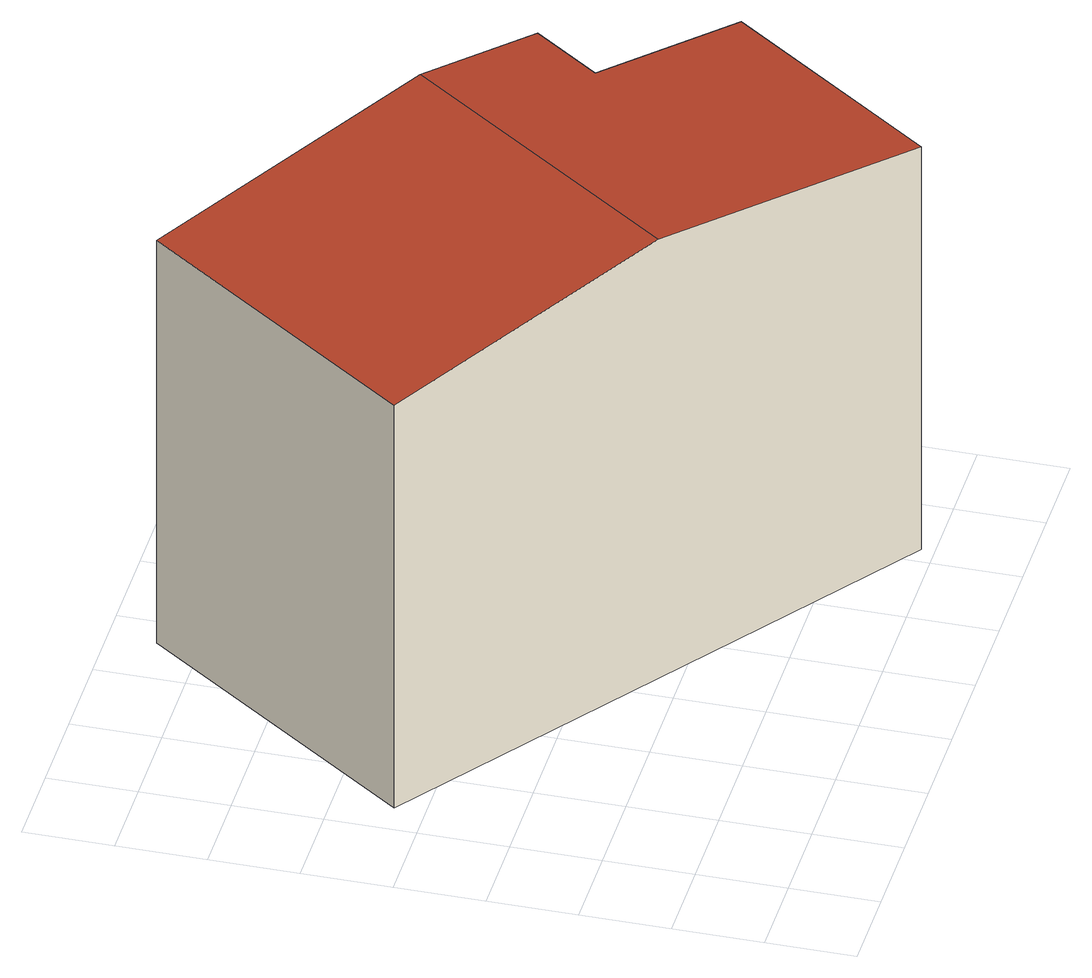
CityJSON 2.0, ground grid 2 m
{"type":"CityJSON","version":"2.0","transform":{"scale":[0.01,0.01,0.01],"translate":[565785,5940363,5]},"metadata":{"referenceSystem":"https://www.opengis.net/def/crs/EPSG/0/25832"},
"CityObjects":{
"building1":{"type":"Building","attributes":{"Gemeindeschluessel":"02400407","Geometrietyp2DReferenz":"3000","function":"31001_1010","roofType":"3100","measuredHeight":11.29,"storeysAboveGround":2},"address":[{"country":"Germany","locality":"Hamburg","thoroughfareNumber":"26","thoroughfareName":"Kugelfang"}],"geometry":[{"type":"Solid","lod":"2","boundaries":[[[[0,1,2,3]],[[4,5,6,0,3,7]],[[2,1,8,9]],[[6,5,10,11]],[[5,4,12,10]],[[4,7,13,12]],[[7,3,2,9,13]],[[1,0,6,11,8]],[[11,10,12,13,9,8]]]],"semantics":{"surfaces":[{"type":"RoofSurface"},{"type":"WallSurface"},{"type":"GroundSurface"}],"values":[[0,0,1,1,1,1,1,1,2]]}}]}
},
"vertices":[
[1111,1076,1130],[527,1495,1036],[78,868,1036],[662,449,1130],[1586,505,1036],[1262,737,1088],[1371,889,1088],[1245,30,1036],[527,1495,1],[78,868,1],[1262,737,1],[1371,889,1],[1586,505,1],[1245,30,1]
]}
